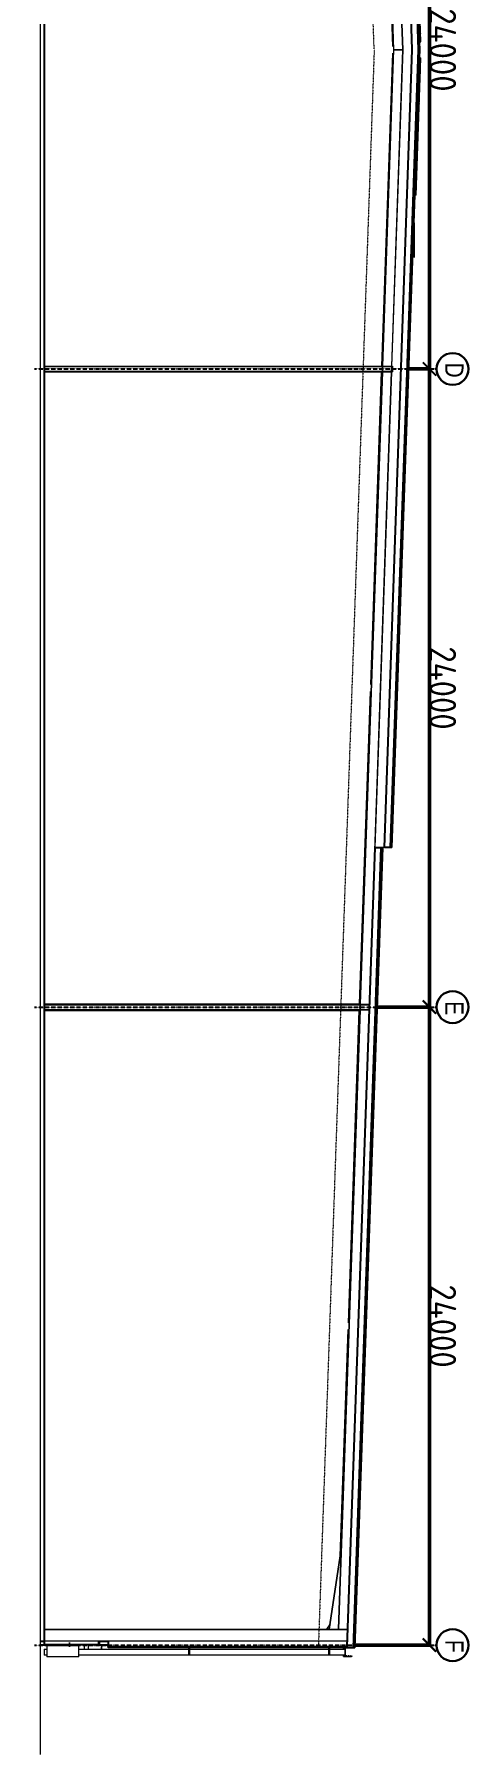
# Model space of a CAD drawing. Header units: millimetres. Extents: x -677815 to 476396, y -125373 to 39000.
# Drawn here: x -146820 to -130512, y -124117 to -59415 of the extents above; entities that cross this region are included whole.
import ezdxf

# ---------------------------------------------------------------- set-up
doc = ezdxf.new("R2010")
doc.units = ezdxf.units.MM
for name, pattern in [('Xref building Toll$0$_SBA Dash - Loose', [5, 3, -2]), ('Xref building Toll$0$_SBA Dash Dot - Loose', [6, 4, -1, 0, -1]), ('Xref building Toll$0$_SBA Hidden Line - Loose', [2.4, 1.2, -1.2])]:
    doc.linetypes.add(name, pattern=pattern)
for name, color, linetype, lineweight in [('AM_BOR', 4, 'Continuous', 25), ('Xref building Toll$0$A-DETL', 90, 'Continuous', 9), ('Xref building Toll$0$A-DETL-HDLN', 90, 'Xref building Toll$0$_SBA Hidden Line - Loose', 9), ('Xref building Toll$0$A-DETL-THIN', 151, 'Continuous', 9), ('Xref building Toll$0$A-DOOR', 31, 'Continuous', 9), ('Xref building Toll$0$A-FLOR', 192, 'Continuous', 25), ('Xref building Toll$0$A-GENM', 13, 'Continuous', 9), ('Xref building Toll$0$A-ROOF', 132, 'Continuous', 25), ('Xref building Toll$0$A-ROOF-MCUT', 132, 'Continuous', 9), ('Xref building Toll$0$A-ROOF-OTLN', 132, 'Continuous', 9), ('Xref building Toll$0$A-WALL', 113, 'Continuous', 9), ('Xref building Toll$0$Dims', 7, 'Continuous', 50), ('Xref building Toll$0$P-PIPE', 3, 'Continuous', 9), ('Xref building Toll$0$Q-SPCQ', 91, 'Continuous', 9), ('Xref building Toll$0$S-BEAM', 12, 'Continuous', 9), ('Xref building Toll$0$S-COLS', 52, 'Continuous', 9), ('Xref building Toll$0$S-GRID-IDEN', 1, 'Continuous', 25)]:
    doc.layers.add(name, color=color, linetype=linetype, lineweight=lineweight)
doc.layers.add('Xref building Toll$0$S-GRID', color=8, linetype='Continuous')
doc.styles.add('Xref building Toll$0$Arial Narrow_1', font='ARIALN.TTF', dxfattribs={"height": 688.297872})
doc.styles.add('Xref building Toll$0$STANDARD', font='ISOCP.SHX')
doc.dimstyles.new('Xref building Toll$0$AM_ISO$0', dxfattribs={"dimtxt": 3.5, "dimasz": 2.5, "dimexe": 1.5, "dimexo": 1.5, "dimgap": 1.5, "dimtad": 1, "dimdec": 0, "dimdsep": 46, "dimtxsty": 'Xref building Toll$0$STANDARD', "dimcen": 0, "dimclrd": 256, "dimclre": 256, "dimclrt": 40, "dimadec": 0, "dimazin": 2, "dimtp": 0.1, "dimtm": 0.1, "dimtfac": 0.71, "dimtdec": 0, "dimtmove": 0, "dimatfit": 3, "dimfxl": 1, "dimlwd": 50, "dimlwe": 50, "dimarcsym": 1})

# ---------------------------------------------------------------- blocks, each defined once
blk = doc.blocks.new('Xref building Toll$0$_SBA 1SWING SPDoor 01a - 920W x 2040H WD-1991709-SECTION WAREHOUSE A')
at = {"layer": 'Xref building Toll$0$A-DOOR'}
for p, q in [((20162, 44180), (20012, 44180)), ((20012, 44180), (20012, 44140)), ((20012, 44145), (20012, 42105)), ((20050, 44145), (20012, 44145)), ((20012, 44140), (20162, 44140)), ((20050, 42105), (20050, 44145)), ((20162, 44140), (20162, 44180)), ((20162, 44140), (20162, 42100)), ((20012, 42100), (20012, 42105)), ((20012, 42105), (20050, 42105))]:
    blk.add_line(p, q, dxfattribs=at)
for centre, start, end in [((19972, 43050), 0, 180), ((19972, 43050), 180, 0), ((20090, 43050), 0, 180), ((20090, 43050), 180, 0)]:
    blk.add_arc(centre, 10, start, end, dxfattribs=at)
blk = doc.blocks.new('Xref building Toll$0$UB-Universal Beam - B1_5-310UB32-1588293-SECTION WAREHOUSE A')
at = {"layer": 'Xref building Toll$0$S-BEAM'}
for p, q in [((68115, 54791), (79885, 55202)), ((68115, 54783), (79885, 55194)), ((44139, 53954), (55885, 54364)), ((44139, 53946), (55885, 54356)), ((56139, 54373), (67910, 54784)), ((56139, 54365), (67910, 54776)), ((32139, 53535), (43885, 53945)), ((32139, 53527), (43885, 53937)), ((23364, 53220), (31885, 53518)), ((23434, 53231), (31885, 53526))]:
    blk.add_line(p, q, dxfattribs=at)
blk = doc.blocks.new('Xref building Toll$0$UB-Universal Beam - B1_5-310UB32-1588270-SECTION WAREHOUSE A')
at = {"layer": 'Xref building Toll$0$S-BEAM'}
for p, q in [((80139, 55202), (91910, 54791)), ((80139, 55194), (91910, 54783)), ((92115, 54784), (103885, 54373)), ((92115, 54776), (103885, 54365)), ((104139, 54364), (115885, 53954)), ((104139, 54356), (115885, 53946)), ((116139, 53945), (127885, 53535)), ((116139, 53937), (127885, 53527)), ((128139, 53526), (136591, 53231)), ((128139, 53518), (136661, 53220))]:
    blk.add_line(p, q, dxfattribs=at)
blk = doc.blocks.new('Xref building Toll$0$IVS_GM_Free-Door Head - XXX-DOOR HEAD-994499-SECTION WAREHOUSE A')
at = {"layer": 'Xref building Toll$0$A-GENM'}
for p, q in [((20012, 44261), (19887, 44247)), ((19887, 44246), (20011, 44259)), ((19887, 44247), (19887, 44246)), ((20011, 44259), (20011, 44250)), ((20011, 44250), (20012, 44250)), ((20012, 44250), (20012, 44261))]:
    blk.add_line(p, q, dxfattribs=at)
blk = doc.blocks.new('Xref building Toll$0$DWP_Downpipe - 225mm-1363392-SECTION WAREHOUSE A')
at = {"layer": 'Xref building Toll$0$P-PIPE'}
for p, q in [((19639, 53420), (19639, 53403)), ((19639, 53420), (19752, 53420)), ((19639, 53401), (19639, 43400)), ((19752, 53420), (19864, 53420)), ((19864, 53403), (19864, 53420)), ((19864, 43400), (19864, 53401)), ((19639, 42200), (19639, 42100)), ((19752, 42100), (19639, 42100)), ((19864, 42100), (19752, 42100)), ((19864, 42100), (19864, 42200))]:
    blk.add_line(p, q, dxfattribs=at)
blk = doc.blocks.new('Xref building Toll$0$IVS-GM-DownPipe Cover - DP 225mm-625296-SECTION WAREHOUSE A')
at = {"layer": 'Xref building Toll$0$A-GENM'}
for p, q in [((19567, 43400), (19567, 42200)), ((19567, 43400), (19732, 43400)), ((19732, 43400), (20004, 43400)), ((20004, 43400), (20007, 43400)), ((20004, 42200), (20004, 43400)), ((20007, 43400), (20007, 42200)), ((19732, 42200), (19567, 42200)), ((20004, 42200), (19732, 42200)), ((20007, 42200), (20004, 42200))]:
    blk.add_line(p, q, dxfattribs=at)
blk = doc.blocks.new('Xref building Toll$0$DPS_Downpipe Clamp - D225-744012-SECTION WAREHOUSE A')
at = {"layer": 'Xref building Toll$0$A-GENM'}
for p, q in [((19634, 52834), (19634, 52784)), ((19634, 52834), (19869, 52834)), ((19869, 52784), (19634, 52784)), ((19869, 52834), (19908, 52834)), ((19869, 52784), (19869, 52834)), ((19908, 52784), (19869, 52784)), ((19908, 52834), (19913, 52834)), ((19908, 52784), (19908, 52834)), ((19913, 52784), (19908, 52784)), ((19913, 52834), (19913, 52784))]:
    blk.add_line(p, q, dxfattribs=at)
blk = doc.blocks.new('Xref building Toll$0$IVS_GM_Free-Folded Box Gutter Support_Arrayed - 350-250x300mm Gutter-1258791-SECTION WAREHOUSE A')
at = {"layer": 'Xref building Toll$0$A-GENM'}
for p, q in [((19582, 53594), (19579, 53594)), ((19579, 53594), (19579, 53339)), ((19579, 53339), (19639, 53339)), ((19582, 53582), (19582, 53594)), ((19582, 53514), (19582, 53539)), ((19582, 53445), (19582, 53470)), ((19582, 53342), (19582, 53401)), ((19639, 53342), (19582, 53342)), ((19913, 53342), (19864, 53342)), ((19864, 53339), (19916, 53339)), ((19913, 53481), (19913, 53342)), ((19916, 53339), (19916, 53481))]:
    blk.add_line(p, q, dxfattribs=at)
blk = doc.blocks.new('Xref building Toll$0$UC-Universal Column-Column - C4_5-250UC73-1332378-SECTION WAREHOUSE A')
at = {"layer": 'Xref building Toll$0$S-COLS'}
for p, q in [((43885, 42100), (43885, 53966)), ((44139, 42100), (44139, 53975))]:
    blk.add_line(p, q, dxfattribs=at)
blk = doc.blocks.new('Xref building Toll$0$1200 WALKWAY FACEBASED - 1200 WALKWAY FACEBASED-1419914-SECTION WAREHOUSE A')
at = {"layer": 'Xref building Toll$0$Q-SPCQ'}
h = blk.add_hatch(dxfattribs=at)
h.set_pattern_fill('FP_6', color=256, style=0, pattern_type=2)
h.set_pattern_definition([(43, (80912.13, 56160.8), (-136.4, 146.27), [100, -100]), (43, (81053.46, 56155.87), (-136.4, 146.27), [100, -100]), (133, (80982.8, 56158.34), (-146.27, -136.4), [100, -100]), (133, (81124.13, 56153.4), (-146.27, -136.4), [100, -100])])
h.paths.add_polyline_path([(81514, 56200), (81514, 56206), (80315, 56248), (80315, 56242), (81356, 56205)], flags=0)
for p, q in [((80312, 56182), (80313, 56185)), ((80312, 56182), (81512, 56140)), ((80313, 56185), (80314, 56239)), ((81512, 56143), (80313, 56185)), ((80314, 56239), (80315, 56242)), ((81514, 56197), (80314, 56239)), ((80315, 56248), (81514, 56206)), ((80315, 56242), (80315, 56248)), ((80315, 56242), (81514, 56200)), ((81514, 56200), (80315, 56242)), ((81514, 56197), (81512, 56143)), ((81512, 56143), (81512, 56140)), ((81514, 56206), (81514, 56200)), ((81514, 56200), (81514, 56197))]:
    blk.add_line(p, q, dxfattribs=at)
blk = doc.blocks.new('Xref building Toll$0$1200 WALKWAY FACEBASED - 1200 WALKWAY FACEBASED-1420814-SECTION WAREHOUSE A')
at = {"layer": 'Xref building Toll$0$Q-SPCQ'}
h = blk.add_hatch(dxfattribs=at)
h.set_pattern_fill('FP_7', color=256, style=0, pattern_type=2)
h.set_pattern_definition([(47, (79102.45, 56160.44), (-146.271, 136.4), [100, -100]), (47, (79243.79, 56165.38), (-146.271, 136.4), [100, -100]), (137, (79173.12, 56162.91), (-136.4, -146.271), [100, -100]), (137, (79314.45, 56167.85), (-136.4, -146.271), [100, -100])])
h.paths.add_polyline_path([(74549, 56061), (79710, 56242), (79709, 56248), (74549, 56067)], flags=0)
for p, q in [((74549, 56067), (79709, 56248)), ((79710, 56242), (74549, 56061)), ((74549, 56067), (74549, 56061)), ((74569, 56062), (74549, 56061)), ((74549, 56061), (74550, 56058)), ((74550, 56058), (74567, 56059)), ((74568, 56005), (74551, 56005)), ((74551, 56005), (74552, 56002)), ((74567, 56059), (74568, 56005)), ((74572, 56002), (74569, 56062)), ((75141, 56082), (75121, 56081)), ((75121, 56081), (75121, 56078)), ((75121, 56078), (75138, 56079)), ((75140, 56025), (75123, 56024)), ((75123, 56024), (75123, 56021)), ((75138, 56079), (75140, 56025)), ((75143, 56022), (75141, 56082)), ((75712, 56102), (75692, 56101)), ((75692, 56101), (75692, 56098)), ((75692, 56098), (75709, 56099)), ((75711, 56045), (75694, 56044)), ((75694, 56044), (75694, 56041)), ((75709, 56099), (75711, 56045)), ((75714, 56042), (75712, 56102)), ((76283, 56122), (76263, 56121)), ((76263, 56121), (76263, 56118)), ((76263, 56118), (76280, 56119)), ((76282, 56065), (76265, 56064)), ((76265, 56064), (76265, 56061)), ((76280, 56119), (76282, 56065)), ((76285, 56062), (76283, 56122)), ((76854, 56142), (76834, 56141)), ((76834, 56141), (76834, 56138)), ((76834, 56138), (76851, 56139)), ((76853, 56085), (76836, 56084)), ((76836, 56084), (76836, 56081)), ((76851, 56139), (76853, 56085)), ((76856, 56082), (76854, 56142)), ((77425, 56162), (77405, 56161)), ((77405, 56161), (77405, 56158)), ((77405, 56158), (77422, 56159)), ((77424, 56105), (77407, 56104)), ((77407, 56104), (77407, 56101)), ((77422, 56159), (77424, 56105)), ((77427, 56102), (77425, 56162)), ((77996, 56182), (77976, 56181)), ((77976, 56181), (77976, 56178)), ((77976, 56178), (77993, 56179)), ((77995, 56125), (77978, 56124)), ((77978, 56124), (77978, 56121)), ((77993, 56179), (77995, 56125)), ((77998, 56122), (77996, 56182)), ((78567, 56202), (78547, 56201)), ((78547, 56201), (78547, 56198)), ((78547, 56198), (78564, 56199)), ((78566, 56145), (78549, 56144)), ((78549, 56144), (78549, 56141)), ((78564, 56199), (78566, 56145)), ((78569, 56142), (78567, 56202)), ((79138, 56222), (79118, 56221)), ((79118, 56221), (79119, 56218)), ((79119, 56218), (79136, 56219)), ((79137, 56165), (79120, 56164)), ((79120, 56164), (79121, 56161)), ((79136, 56219), (79137, 56165)), ((79141, 56162), (79138, 56222)), ((79710, 56242), (79690, 56241)), ((79690, 56241), (79690, 56238)), ((79690, 56238), (79707, 56239)), ((79709, 56185), (79692, 56184)), ((79692, 56184), (79692, 56181)), ((79707, 56239), (79709, 56185)), ((79710, 56242), (79709, 56248)), ((79712, 56182), (79710, 56242))]:
    blk.add_line(p, q, dxfattribs=at)
blk = doc.blocks.new('Xref building Toll$0$UB-Universal Beam-Column - C1_5_460UB67-1338435-SECTION WAREHOUSE A')
at = {"layer": 'Xref building Toll$0$S-COLS'}
for p, q in [((20162, 53490), (20162, 44500)), ((20175, 42100), (20175, 53490)), ((20604, 42100), (20604, 53505)), ((20616, 42100), (20616, 53506))]:
    blk.add_line(p, q, dxfattribs=at)
blk = doc.blocks.new('Xref building Toll$0$UC-Universal Column-Column - C2_5-200UC60-1338437-SECTION WAREHOUSE A')
at = {"layer": 'Xref building Toll$0$S-COLS'}
for p, q in [((43910, 42100), (43910, 54319)), ((43924, 42100), (43924, 54320)), ((44101, 42100), (44101, 54326)), ((44115, 42100), (44115, 54326))]:
    blk.add_line(p, q, dxfattribs=at)
blk = doc.blocks.new('Xref building Toll$0$UC-Universal Column-Column - C2_5-200UC60-1338438-SECTION WAREHOUSE A')
at = {"layer": 'Xref building Toll$0$S-COLS'}
for p, q in [((67910, 42100), (67910, 55189)), ((67924, 55189), (67910, 55189)), ((67924, 42100), (67924, 55189)), ((67936, 55189), (67924, 55189)), ((68089, 55189), (67936, 55189)), ((68101, 55189), (68089, 55189)), ((68101, 42100), (68101, 55189)), ((68115, 55189), (68101, 55189)), ((68115, 42100), (68115, 55189))]:
    blk.add_line(p, q, dxfattribs=at)
blk = doc.blocks.new('Xref building Toll$0$section A')
at = {"layer": 'Xref building Toll$0$A-DETL'}
for p, q in [((73511, 56000), (72211, 56000)), ((72211, 56000), (73511, 56000))]:
    blk.add_line(p, q, dxfattribs=at)
at = {"layer": 'Xref building Toll$0$A-DETL', "linetype": 'Xref building Toll$0$_SBA Dash - Loose'}
for p, q in [((72211, 55950), (73076, 55950)), ((73076, 55950), (72211, 55950))]:
    blk.add_line(p, q, dxfattribs=at)
at = {"layer": 'Xref building Toll$0$A-DETL-HDLN'}
for q in [(19928, 52398), (140096, 52398)]:
    blk.add_line((80012, 54496), q, dxfattribs=at)
at = {"layer": 'Xref building Toll$0$A-DETL-THIN'}
blk.add_line((137042, 41950), (15895, 41950), dxfattribs=at)
at = {"layer": 'Xref building Toll$0$A-FLOR'}
for p, q in [((137192, 42100), (20012, 42100)), ((20012, 42100), (20012, 41950))]:
    blk.add_line(p, q, dxfattribs=at)
at = {"layer": 'Xref building Toll$0$A-ROOF'}
for p, q in [((80012, 56192), (50012, 55145)), ((50012, 54881), (80012, 55929)), ((80312, 56182), (80012, 56192)), ((80012, 55929), (110013, 54881)), ((50012, 55145), (50012, 54881)), ((50012, 54795), (19911, 53744)), ((19947, 53482), (50012, 54532)), ((50012, 54532), (50012, 54795)), ((19911, 53744), (19911, 53481)), ((19911, 53481), (19918, 53481))]:
    blk.add_line(p, q, dxfattribs=at)
at = {"layer": 'Xref building Toll$0$A-ROOF', "lineweight": 9}
for p, q in [((50012, 55102), (80012, 56149)), ((80012, 56149), (110013, 55102)), ((19911, 53701), (50012, 54752))]:
    blk.add_line(p, q, dxfattribs=at)
at = {"layer": 'Xref building Toll$0$A-ROOF-MCUT'}
for p, q in [((19611, 53651), (19582, 53651)), ((19582, 53651), (19582, 53607)), ((19582, 53607), (19609, 53607)), ((19609, 53582), (19582, 53582)), ((19582, 53582), (19582, 53539)), ((19582, 53539), (19609, 53539)), ((19609, 53514), (19582, 53514)), ((19582, 53514), (19582, 53470)), ((19582, 53470), (19609, 53470)), ((19609, 53445), (19582, 53445)), ((19582, 53445), (19582, 53401)), ((19582, 53401), (19913, 53401)), ((19584, 53609), (19584, 53649)), ((19584, 53649), (19611, 53649)), ((19611, 53609), (19584, 53609)), ((19584, 53541), (19584, 53580)), ((19584, 53580), (19611, 53580)), ((19611, 53541), (19584, 53541)), ((19584, 53472), (19584, 53512)), ((19584, 53512), (19611, 53512)), ((19611, 53472), (19584, 53472)), ((19584, 53403), (19584, 53443)), ((19584, 53443), (19611, 53443)), ((19911, 53403), (19584, 53403)), ((19609, 53607), (19609, 53582)), ((19609, 53539), (19609, 53514)), ((19609, 53470), (19609, 53445)), ((19611, 53649), (19611, 53651)), ((19611, 53580), (19611, 53609)), ((19611, 53512), (19611, 53541)), ((19611, 53443), (19611, 53472)), ((19913, 53701), (19911, 53701)), ((19911, 53481), (19911, 53403)), ((19913, 53401), (19913, 53701))]:
    blk.add_line(p, q, dxfattribs=at)
at = {"layer": 'Xref building Toll$0$A-ROOF-OTLN'}
for p, q in [((74568, 56022), (50012, 55165)), ((75139, 56042), (74571, 56022)), ((75710, 56062), (75142, 56042)), ((76281, 56082), (75713, 56062)), ((76852, 56102), (76284, 56082)), ((77423, 56122), (76855, 56102)), ((77995, 56142), (77426, 56122)), ((78566, 56162), (77998, 56142)), ((79137, 56182), (78569, 56162)), ((79708, 56202), (79140, 56182)), ((80012, 56212), (79711, 56202)), ((80313, 56202), (80012, 56212)), ((50012, 55145), (50012, 55165)), ((50012, 54815), (19911, 53764)), ((50012, 54815), (50012, 54795)), ((19911, 53744), (19911, 53764))]:
    blk.add_line(p, q, dxfattribs=at)
at = {"layer": 'Xref building Toll$0$A-WALL'}
for p, q in [((50012, 54881), (50012, 54815)), ((19947, 53482), (19918, 53481)), ((19918, 45600), (19918, 46600)), ((19947, 46600), (19947, 45600)), ((19947, 44500), (20012, 44500)), ((20012, 43750), (19864, 43750)), ((20012, 43600), (19864, 43600))]:
    blk.add_line(p, q, dxfattribs=at)
at = {"layer": 'Xref building Toll$0$A-WALL', "lineweight": 25}
for p, q in [((19918, 53481), (19918, 46600)), ((19947, 46600), (19947, 53482)), ((19918, 46600), (19947, 46600)), ((19947, 45600), (19918, 45600)), ((19918, 45600), (19918, 44500)), ((19947, 44500), (19947, 45600)), ((19918, 44500), (19947, 44500)), ((20162, 44500), (20012, 44500)), ((20012, 44500), (20012, 44175)), ((20012, 44175), (20162, 44175)), ((20162, 44175), (20162, 44500)), ((20012, 42100), (20012, 42100)), ((20012, 42100), (20012, 41950)), ((20162, 41950), (20162, 42100))]:
    blk.add_line(p, q, dxfattribs=at)
at = {"layer": 'Xref building Toll$0$S-BEAM'}
for p, q in [((44115, 54317), (67910, 55147)), ((50012, 54532), (67910, 55157)), ((67924, 55158), (68101, 55164)), ((67924, 55148), (68101, 55154)), ((68115, 55164), (80012, 55580)), ((68115, 55155), (80012, 55570)), ((68115, 54822), (80012, 55237)), ((68115, 54812), (80012, 55228)), ((80012, 55570), (80012, 55580)), ((80012, 55580), (91910, 55164)), ((80012, 55580), (80012, 55570)), ((80012, 55570), (91910, 55155)), ((80012, 55249), (80012, 55559)), ((80012, 55559), (80012, 55249)), ((80012, 55228), (80012, 55237)), ((80012, 55237), (91910, 54822)), ((80012, 55237), (80012, 55228)), ((80012, 55228), (91910, 54812)), ((44115, 53984), (67910, 54815)), ((44115, 53974), (67910, 54805)), ((67924, 54815), (68101, 54821)), ((67924, 54805), (68101, 54812)), ((20616, 53496), (43910, 54309)), ((20616, 53163), (43910, 53977)), ((20616, 53153), (43910, 53967)), ((43924, 54310), (44101, 54316)), ((43924, 53977), (44101, 53983)), ((43924, 53967), (44101, 53974)), ((20616, 52810), (23617, 53258)), ((20616, 52819), (23531, 53255)), ((23617, 53258), (23531, 53255)), ((20818, 52840), (20616, 52710))]:
    blk.add_line(p, q, dxfattribs=at)
at = {"layer": 'Xref building Toll$0$S-BEAM', "flags": 128}
for points in [[(80012, 55559), (80012, 55567), (80012, 55570)], [(80012, 55570), (80012, 55567), (80012, 55559)], [(80012, 55237), (80012, 55241), (80012, 55249)], [(80012, 55249), (80012, 55241), (80012, 55237)]]:
    blk.add_lwpolyline(points, dxfattribs=at)
at = {"layer": 'Xref building Toll$0$S-GRID', "linetype": 'Xref building Toll$0$_SBA Dash Dot - Loose'}
for p, q in [((20012, 41733), (20012, 56852)), ((44012, 41733), (44012, 56852)), ((68012, 41733), (68012, 56852))]:
    blk.add_line(p, q, dxfattribs=at)
at = {"layer": 'Xref building Toll$0$A-DOOR'}
blk.add_blockref('Xref building Toll$0$_SBA 1SWING SPDoor 01a - 920W x 2040H WD-1991709-SECTION WAREHOUSE A', (0, 0), dxfattribs=at)
at = {"layer": 'Xref building Toll$0$A-GENM'}
for name, p in [('Xref building Toll$0$IVS_GM_Free-Folded Box Gutter Support_Arrayed - 350-250x300mm Gutter-1258791-SECTION WAREHOUSE A', (0, 0)), ('Xref building Toll$0$DPS_Downpipe Clamp - D225-744012-SECTION WAREHOUSE A', (0, 0)), ('Xref building Toll$0$DPS_Downpipe Clamp - D225-744012-SECTION WAREHOUSE A', (0, -5267)), ('Xref building Toll$0$IVS_GM_Free-Door Head - XXX-DOOR HEAD-994499-SECTION WAREHOUSE A', (0, 0)), ('Xref building Toll$0$IVS-GM-DownPipe Cover - DP 225mm-625296-SECTION WAREHOUSE A', (0, 0))]:
    blk.add_blockref(name, p, dxfattribs=at)
at = {"layer": 'Xref building Toll$0$P-PIPE'}
blk.add_blockref('Xref building Toll$0$DWP_Downpipe - 225mm-1363392-SECTION WAREHOUSE A', (0, 0), dxfattribs=at)
at = {"layer": 'Xref building Toll$0$Q-SPCQ'}
for name in ['Xref building Toll$0$1200 WALKWAY FACEBASED - 1200 WALKWAY FACEBASED-1420814-SECTION WAREHOUSE A', 'Xref building Toll$0$1200 WALKWAY FACEBASED - 1200 WALKWAY FACEBASED-1419914-SECTION WAREHOUSE A']:
    blk.add_blockref(name, (0, 0), dxfattribs=at)
at = {"layer": 'Xref building Toll$0$S-BEAM'}
for name in ['Xref building Toll$0$UB-Universal Beam - B1_5-310UB32-1588293-SECTION WAREHOUSE A', 'Xref building Toll$0$UB-Universal Beam - B1_5-310UB32-1588270-SECTION WAREHOUSE A']:
    blk.add_blockref(name, (0, 0), dxfattribs=at)
at = {"layer": 'Xref building Toll$0$S-COLS'}
for name in ['Xref building Toll$0$UC-Universal Column-Column - C2_5-200UC60-1338438-SECTION WAREHOUSE A', 'Xref building Toll$0$UC-Universal Column-Column - C4_5-250UC73-1332378-SECTION WAREHOUSE A', 'Xref building Toll$0$UC-Universal Column-Column - C2_5-200UC60-1338437-SECTION WAREHOUSE A', 'Xref building Toll$0$UB-Universal Beam-Column - C1_5_460UB67-1338435-SECTION WAREHOUSE A']:
    blk.add_blockref(name, (0, 0), dxfattribs=at)
blk = doc.blocks.new('Xref building Toll$0$Grid - Grid Head-235101-SECTION WAREHOUSE B')
at = {"layer": 'Xref building Toll$0$S-GRID-IDEN'}
blk.add_circle((-140012, 62123), 600, dxfattribs=at)
for start, end in [(0, 180), (180, 0)]:
    blk.add_arc((-140012, 62123), 600, start, end, dxfattribs=at)
blk = doc.blocks.new('Xref building Toll$0$_ArchTick')
at = {"color": 0, "linetype": 'ByBlock', "const_width": 0.15}
blk.add_lwpolyline([(-0.5, -0.5), (0.5, 0.5)], dxfattribs=at)
blk = doc.blocks.new('*D769')
at = {"layer": 'Defpoints', "color": 0, "transparency": 16777216}
for p in [(-132333, -56492), (-132333, -80492), (-131555, -80492)]:
    blk.add_point(p, dxfattribs=at)
at = {"layer": 'Xref building Toll$0$Dims', "lineweight": 50, "transparency": 16777216}
for p, q in [((-132332, -56492), (-131553, -56492)), ((-131555, -56492), (-131555, -80492)), ((-132332, -80492), (-131553, -80492))]:
    blk.add_line(p, q, dxfattribs=at)
at = {"layer": 'Xref building Toll$0$Dims', "lineweight": 50, "transparency": 16777216, "xscale": 500, "yscale": 500, "zscale": 500}
for p, rotation in [((-131555, -56492), 90), ((-131555, -80492), 270)]:
    blk.add_blockref('Xref building Toll$0$_ArchTick', p, dxfattribs=dict(at, rotation=rotation))
at = {"layer": 'Xref building Toll$0$Dims', "color": 40, "lineweight": 50, "transparency": 16777216, "insert": (-131053, -68492), "char_height": 1000, "attachment_point": 5, "rotation": 270, "style": 'Xref building Toll$0$STANDARD'}
blk.add_mtext('24000', dxfattribs=at)
blk = doc.blocks.new('*D770')
at = {"layer": 'Defpoints', "color": 0, "transparency": 16777216}
for p in [(-132333, -80492), (-133521, -104492), (-131555, -104492)]:
    blk.add_point(p, dxfattribs=at)
at = {"layer": 'Xref building Toll$0$Dims', "lineweight": 50, "transparency": 16777216}
for p, q in [((-132332, -80492), (-131553, -80492)), ((-131555, -80492), (-131555, -104492)), ((-133519, -104492), (-131553, -104492))]:
    blk.add_line(p, q, dxfattribs=at)
at = {"layer": 'Xref building Toll$0$Dims', "lineweight": 50, "transparency": 16777216, "xscale": 500, "yscale": 500, "zscale": 500}
for p, rotation in [((-131555, -80492), 90), ((-131555, -104492), 270)]:
    blk.add_blockref('Xref building Toll$0$_ArchTick', p, dxfattribs=dict(at, rotation=rotation))
at = {"layer": 'Xref building Toll$0$Dims', "color": 40, "lineweight": 50, "transparency": 16777216, "insert": (-131053, -92492), "char_height": 1000, "attachment_point": 5, "rotation": 270, "style": 'Xref building Toll$0$STANDARD'}
blk.add_mtext('24000', dxfattribs=at)
blk = doc.blocks.new('*D771')
at = {"layer": 'Defpoints', "color": 0, "transparency": 16777216}
for p in [(-133521, -104492), (-134359, -128492), (-131555, -128492)]:
    blk.add_point(p, dxfattribs=at)
at = {"layer": 'Xref building Toll$0$Dims', "lineweight": 50, "transparency": 16777216}
for p, q in [((-133519, -104492), (-131553, -104492)), ((-131555, -104492), (-131555, -128492)), ((-134357, -128492), (-131553, -128492))]:
    blk.add_line(p, q, dxfattribs=at)
at = {"layer": 'Xref building Toll$0$Dims', "lineweight": 50, "transparency": 16777216, "xscale": 500, "yscale": 500, "zscale": 500}
for p, rotation in [((-131555, -104492), 90), ((-131555, -128492), 270)]:
    blk.add_blockref('Xref building Toll$0$_ArchTick', p, dxfattribs=dict(at, rotation=rotation))
at = {"layer": 'Xref building Toll$0$Dims', "color": 40, "lineweight": 50, "transparency": 16777216, "insert": (-131053, -116492), "char_height": 1000, "attachment_point": 5, "rotation": 270, "style": 'Xref building Toll$0$STANDARD'}
blk.add_mtext('24000', dxfattribs=at)
blk = doc.blocks.new('Xref building Toll$0$section grid lines and dimensions')
at = {"layer": 'Xref building Toll$0$S-GRID-IDEN', "rotation": 270}
for p in [(-192807.7, -220504.2), (-192807.7, -244504.2), (-192807.7, -268504.2)]:
    blk.add_blockref('Xref building Toll$0$Grid - Grid Head-235101-SECTION WAREHOUSE B', p, dxfattribs=at)
at = {"layer": 'Xref building Toll$0$S-GRID-IDEN', "lineweight": 9, "char_height": 688.3, "attachment_point": 2, "rotation": 270, "line_spacing_factor": 0.968573, "style": 'Xref building Toll$0$Arial Narrow_1'}
for s, insert, width in [('D', (-130274.5, -80532.4), 680.367), ('E', (-130274.5, -104532.4), 629.969), ('F', (-130274.5, -128532.4), 579.571)]:
    blk.add_mtext(s, dxfattribs=dict(at, insert=insert, width=width))
at = {"layer": 'Xref building Toll$0$Dims', "lineweight": 50}
for base, p1, p2, picture, middle in [((-131554.7, -80491.7), (-132333.3, -56491.7), (-132333.3, -80491.7), '*D769', (-131554.7, -68491.7)), ((-131554.7, -104491.7), (-132333.3, -80491.7), (-133520.7, -104491.7), '*D770', (-131554.7, -92491.7)), ((-131554.7, -128491.7), (-133520.7, -104491.7), (-134358.8, -128491.7), '*D771', (-131554.7, -116491.7))]:
    dim = blk.add_linear_dim(base=base, p1=p1, p2=p2, angle=90, dimstyle='Xref building Toll$0$AM_ISO$0', override={"dimtxt": 1000, "dimasz": 500, "dimtad": 4, "dimblk1": 'Xref building Toll$0$_ArchTick', "dimblk2": 'Xref building Toll$0$_ArchTick', "dimsah": 1}, dxfattribs=at)
    dim.commit()
    dim.dimension.update_dxf_attribs({"geometry": picture, "text_midpoint": middle, "dimtype": 128})
blk = doc.blocks.new('Xref building Toll')
at = {"xscale": -1, "rotation": 270}
blk.add_blockref('Xref building Toll$0$section A', (-188553, -140012), dxfattribs=at)
blk.add_blockref('Xref building Toll$0$section grid lines and dimensions', (-427, 8492))

msp = doc.modelspace()

# ---------------------------------------------------------------- block references
at = {"layer": 'AM_BOR'}
msp.add_blockref('Xref building Toll', (0, 0), dxfattribs=at)

doc.saveas('drawing.dxf')
